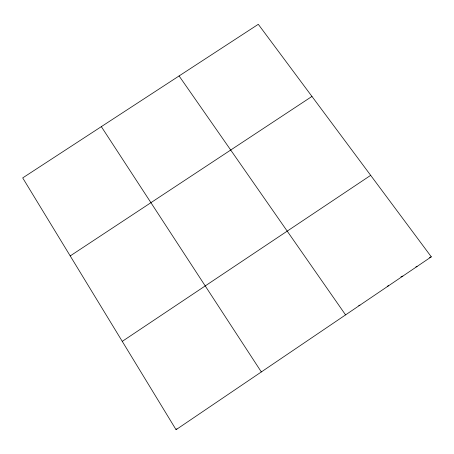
<?xml version="1.0" encoding="UTF-8"?>
<svg xmlns="http://www.w3.org/2000/svg" width="454" height="454" viewBox="0 0 454 454"><rect width="100%" height="100%" fill="white"/><g stroke="black" fill="none" stroke-linecap="round" stroke-linejoin="round"><path stroke-width="0.68" d="M176.056 429.694L431.3 256.828L258.298 24.306L22.7 177.911L176.056 429.694L176.918 428.741M122.257 341.368L370.674 175.346M70.217 255.925L311.96 96.43M429.512 257.611L431.3 256.828M415.858 266.963L417.084 266.453M400.939 276.844L402.846 276.1M387.245 286.236L388.573 285.765M358.717 305.474L359.937 305.162M179.086 75.949L345.573 314.889M101.333 126.643L261.334 371.94"/></g></svg>
